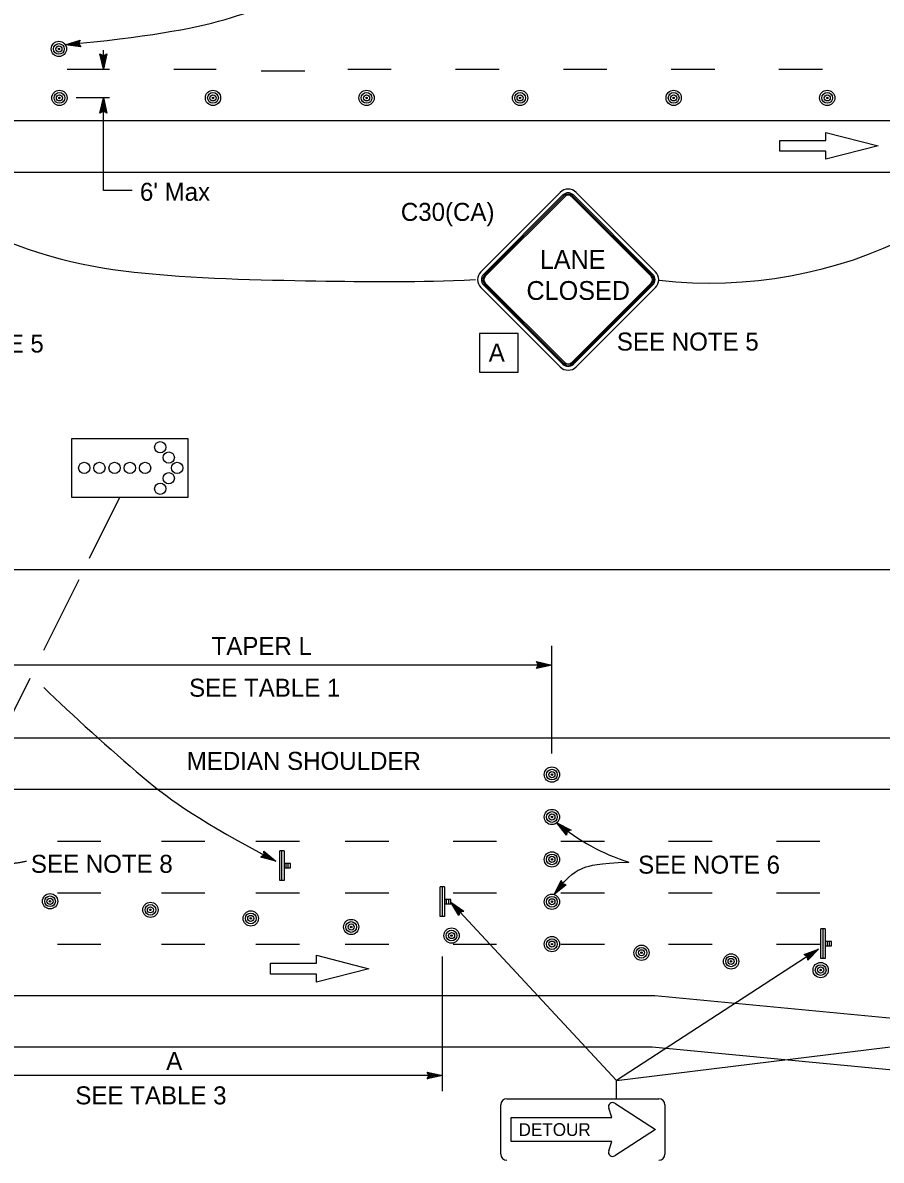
# Model space of a CAD drawing. Extents: x -894 to 866, y -472 to 714.
# Drawn here: x 278.6 to 612.4, y -34.5 to 407.9 of the extents above; entities that cross this region are included whole.
import ezdxf

# ---------------------------------------------------------------- set-up
doc = ezdxf.new("R2010")
doc.units = 0
for name, color, linetype in [('pp_PRESENTATION', 7, 'Continuous'), ('rd_ES', 7, 'Continuous'), ('rd_ETW', 7, 'Continuous'), ('tcd_PVMT-MARKER', 7, 'Continuous'), ('tcd_SIGN-ROADSIDE', 7, 'Continuous'), ('tcd_SIGN-ROADSIDE-anno', 7, 'Continuous'), ('temp_TRAFFIC-CONES', 7, 'Continuous')]:
    doc.layers.add(name, color=color, linetype=linetype)

msp = doc.modelspace()

# ---------------------------------------------------------------- linework, layer by layer
at = {"layer": 'pp_PRESENTATION'}
for p, q in [((590.91, 362.18), (590.91, 365.27)), ((590.91, 365.27), (611.23, 360.06)), ((572.97, 360.06), (572.97, 362.18)), ((572.97, 362.18), (590.91, 362.18)), ((572.97, 357.93), (572.97, 360.06)), ((611.23, 360.06), (590.9, 354.84)), ((590.9, 357.93), (572.97, 357.93)), ((590.9, 354.84), (590.9, 357.93)), ((392.82, 42.16), (392.82, 45.25)), ((392.82, 45.25), (413.14, 40.04)), ((374.89, 40.04), (374.89, 42.16)), ((374.89, 42.16), (392.82, 42.16)), ((374.89, 37.91), (374.89, 40.04)), ((413.14, 40.04), (392.82, 34.82)), ((392.82, 37.91), (374.89, 37.91)), ((392.82, 34.82), (392.82, 37.91))]:
    msp.add_line(p, q, dxfattribs=at)
at = {"layer": 'rd_ES'}
for p, q in [((-100.94, 369.87), (641.44, 369.87)), ((252.67, 109.79), (470.43, 109.79)), ((459.04, 109.79), (793.66, 109.79)), ((251.35, 29.59), (403.68, 29.59)), ((401.13, 29.59), (515.25, 29.59)), ((515.25, 29.59), (524.33, 29.59)), ((524.33, 29.59), (796.44, 3.74))]:
    msp.add_line(p, q, dxfattribs=at)
at = {"layer": 'rd_ETW'}
for p, q in [((-98.14, 349.81), (642.72, 349.81)), ((252.66, 129.79), (796.37, 129.79)), ((251.35, 9.59), (523.39, 9.59)), ((523.39, 9.59), (794.55, -16.17))]:
    msp.add_line(p, q, dxfattribs=at)
at = {"layer": 'tcd_PVMT-MARKER'}
for p, q in [((295.81, 389.87), (312.3, 389.87)), ((337.37, 389.87), (353.85, 389.87)), ((404.96, 389.87), (421.88, 389.87)), ((446.88, 389.87), (463.8, 389.87)), ((488.8, 389.87), (505.72, 389.87)), ((530.72, 389.87), (547.64, 389.87)), ((572.64, 389.87), (589.56, 389.87)), ((371.31, 389.25), (388.23, 389.25)), ((292.1, 89.59), (309.02, 89.59)), ((332.53, 89.59), (349.45, 89.59)), ((369.24, 89.68), (386.16, 89.68)), ((403.97, 89.59), (420.89, 89.59)), ((445.89, 89.59), (462.81, 89.59)), ((487.81, 89.59), (504.73, 89.59)), ((529.73, 89.59), (546.65, 89.59)), ((571.65, 89.59), (588.57, 89.59)), ((292.1, 69.59), (309.02, 69.59)), ((332.53, 69.59), (349.45, 69.59)), ((369.24, 69.59), (386.16, 69.59)), ((403.97, 69.59), (420.89, 69.59)), ((445.89, 69.59), (462.81, 69.59)), ((487.81, 69.59), (504.73, 69.59)), ((529.73, 69.59), (546.65, 69.59)), ((571.65, 69.59), (588.57, 69.59)), ((292.1, 49.59), (309.02, 49.59)), ((332.53, 49.59), (349.45, 49.59)), ((369.24, 49.59), (386.16, 49.59)), ((403.97, 49.59), (420.89, 49.59)), ((445.89, 49.59), (462.81, 49.59)), ((487.81, 49.59), (504.73, 49.59)), ((529.73, 49.59), (546.65, 49.59)), ((571.65, 49.59), (588.57, 49.59))]:
    msp.add_line(p, q, dxfattribs=at)
at = {"layer": 'tcd_SIGN-ROADSIDE'}
for p, q in [((297.55, 246.12), (297.55, 223.42)), ((342.95, 246.12), (297.55, 246.12)), ((342.95, 223.42), (342.95, 246.12)), ((297.55, 223.42), (342.95, 223.42)), ((380.21, 85.86), (378.55, 85.86)), ((378.55, 74.31), (378.55, 85.86)), ((379.38, 74.31), (379.38, 85.86)), ((380.21, 85.86), (380.21, 74.31)), ((381.03, 80.91), (380.21, 80.91)), ((380.21, 80.09), (380.21, 80.09)), ((382.68, 80.91), (381.03, 80.91)), ((381.03, 79.26), (381.03, 80.91)), ((381.86, 79.26), (381.86, 80.91)), ((382.68, 79.26), (382.68, 80.91)), ((380.21, 79.26), (381.03, 79.26)), ((381.03, 79.26), (382.68, 79.26)), ((380.21, 74.31), (378.55, 74.31)), ((442.58, 71.85), (440.93, 71.85)), ((440.93, 60.29), (440.93, 71.85)), ((441.75, 60.29), (441.75, 71.85)), ((442.58, 71.85), (442.58, 60.29)), ((443.4, 66.89), (442.58, 66.89)), ((445.06, 66.89), (443.4, 66.89)), ((443.4, 65.24), (443.4, 66.89)), ((444.23, 65.24), (444.23, 66.89)), ((445.06, 65.24), (445.06, 66.89)), ((442.58, 66.07), (442.58, 66.07)), ((442.58, 65.24), (443.4, 65.24)), ((443.4, 65.24), (445.06, 65.24)), ((442.58, 60.29), (440.93, 60.29)), ((590.62, 55.54), (588.97, 55.54)), ((588.97, 43.98), (588.97, 55.54)), ((589.79, 43.98), (589.79, 55.54)), ((590.62, 55.54), (590.62, 43.98)), ((591.45, 50.59), (590.62, 50.59)), ((590.62, 49.76), (590.62, 49.76)), ((590.62, 48.93), (591.45, 48.93)), ((593.1, 50.59), (591.45, 50.59)), ((591.45, 48.93), (591.45, 50.59)), ((591.45, 48.93), (593.1, 48.93)), ((592.27, 48.93), (592.27, 50.59)), ((593.1, 48.93), (593.1, 50.59)), ((590.62, 43.98), (588.97, 43.98)), ((464.47, -32.14), (464.47, -12.88)), ((464.47, -32.14), (464.47, -12.88)), ((466.79, -10.55), (525.94, -10.55)), ((466.79, -10.55), (525.94, -10.55)), ((508.79, -12.3), (524.62, -22.51)), ((528.27, -12.88), (528.27, -32.14)), ((528.27, -12.88), (528.27, -32.14)), ((507.7, -17.87), (506.42, -14.16)), ((468.45, -17.87), (507.7, -17.87)), ((468.45, -27.15), (468.45, -17.87)), ((524.62, -22.51), (508.79, -32.72)), ((507.7, -27.15), (468.45, -27.15)), ((506.42, -30.86), (507.7, -27.15))]:
    msp.add_line(p, q, dxfattribs=at)
for points in [[(487.62, 341.94), (456.73, 311.06)], [(488.64, 340.93), (457.75, 310.04)], [(523.59, 310.04), (492.71, 340.93)], [(524.61, 311.06), (493.73, 341.94)], [(488.98, 340.59), (458.09, 309.7)], [(489.32, 340.25), (458.43, 309.36)], [(522.92, 309.36), (492.03, 340.25)], [(523.25, 309.7), (492.37, 340.59)], [(457.75, 305.97), (488.64, 275.08)], [(458.09, 306.31), (488.98, 275.42)], [(458.43, 306.65), (489.32, 275.76)], [(492.03, 275.76), (522.92, 306.65)], [(492.37, 275.42), (523.25, 306.31)], [(492.71, 275.08), (523.59, 305.97)], [(456.73, 304.95), (487.62, 274.07)], [(493.73, 274.07), (524.61, 304.95)]]:
    msp.add_lwpolyline(points, dxfattribs=at)
for centre in [(332.08, 242.83), (335.36, 238.8), (302.5, 234.77), (308.42, 234.77), (314.33, 234.77), (320.25, 234.77), (326.17, 234.77), (338.63, 234.77), (335.36, 230.74), (332.08, 226.71)]:
    msp.add_circle(centre, 2.2, dxfattribs=at)
for centre, radius, start, end in [((490.67, 338.89), 4.32, 45, 135), ((490.67, 338.89), 2.88, 45, 135), ((490.67, 338.89), 2.4, 45, 135), ((490.67, 338.89), 1.92, 45, 135), ((459.79, 308), 4.32, 135, 224.9999), ((459.79, 308), 2.88, 135, 224.9999), ((459.79, 308), 2.4, 135, 224.9999), ((521.56, 308), 2.4, 315, 45), ((521.56, 308), 2.88, 315, 45), ((521.56, 308), 4.32, 315, 45), ((459.79, 308), 1.92, 135, 224.9999), ((521.56, 308), 1.92, 315, 45), ((490.67, 277.12), 2.88, 225, 315), ((490.67, 277.12), 2.4, 225, 315), ((490.67, 277.12), 1.92, 225, 315), ((490.67, 277.12), 4.32, 225, 315), ((466.79, -12.88), 2.32, 90, 180), ((466.79, -12.88), 2.32, 90, 180), ((507.93, -13.63), 1.59, 57.1694, 199.0734), ((525.94, -12.88), 2.32, 0, 90), ((525.94, -12.88), 2.32, 0, 90), ((507.93, -31.38), 1.59, 160.9266, 302.8306), ((466.79, -32.14), 2.32, 180, 270), ((466.79, -32.14), 2.32, 180, 270), ((525.94, -32.14), 2.32, 270, 0), ((525.94, -32.14), 2.32, 270, 0)]:
    msp.add_arc(centre, radius, start, end, dxfattribs=at)
at = {"layer": 'tcd_SIGN-ROADSIDE-anno'}
for p, q in [((309.95, 389.86), (308.62, 395.86)), ((308.62, 395.86), (308.62, 395.86)), ((308.62, 395.86), (309.95, 395.06)), ((309.94, 391.25), (308.98, 395.63)), ((309.95, 392.62), (309.32, 395.45)), ((309.95, 394.01), (309.68, 395.21)), ((309.95, 395.06), (311.29, 395.86)), ((311.29, 395.86), (309.95, 389.86)), ((310.93, 395.65), (309.95, 391.24)), ((310.57, 395.41), (309.95, 392.62)), ((310.23, 395.24), (309.95, 394.01)), ((310.03, 390.82), (310.03, 397.24)), ((311.29, 395.86), (311.29, 395.86)), ((309.95, 389.86), (309.95, 389.86)), ((312.31, 378.68), (299.33, 378.68)), ((308.61, 372.77), (309.95, 378.77)), ((308.96, 372.99), (309.95, 377.39)), ((309.95, 378.77), (309.95, 378.77)), ((309.95, 378.77), (311.28, 372.77)), ((309.95, 342.69), (309.95, 378.16)), ((309.95, 377.38), (310.92, 373)), ((309.95, 373.57), (308.61, 372.77)), ((308.61, 372.77), (308.61, 372.77)), ((309.32, 373.22), (309.95, 376.01)), ((309.67, 373.4), (309.94, 374.63)), ((309.94, 374.63), (310.21, 373.42)), ((309.95, 376.01), (310.57, 373.18)), ((311.28, 372.77), (309.95, 373.57)), ((311.28, 372.77), (311.28, 372.77)), ((321.15, 342.69), (309.95, 342.69)), ((304.6, 199.67), (316.4, 223.42)), ((237.28, 195.25), (758.91, 195.25)), ((286.85, 163.91), (300.47, 191.34)), ((484.35, 123.73), (484.35, 165.6)), ((479.12, 158.1), (478.32, 159.44)), ((478.32, 159.44), (478.32, 159.44)), ((478.32, 159.44), (484.32, 158.1)), ((484.35, 158.1), (254.34, 158.1)), ((484.32, 158.1), (478.32, 156.77)), ((478.32, 156.77), (479.12, 158.1)), ((478.32, 156.77), (478.32, 156.77)), ((478.54, 159.08), (482.94, 158.1)), ((482.93, 158.09), (478.56, 157.12)), ((481.56, 158.1), (478.73, 157.47)), ((478.77, 158.72), (481.56, 158.1)), ((478.95, 158.37), (480.18, 158.1)), ((480.18, 158.1), (478.97, 157.83)), ((484.32, 158.1), (484.32, 158.1)), ((253.53, 96.82), (281.42, 152.98)), ((490.06, 91.93), (486.32, 96.81)), ((486.32, 96.81), (486.32, 96.81)), ((486.32, 96.81), (491.77, 93.97)), ((490.12, 92.34), (487.38, 95.92)), ((487.39, 95.92), (491.36, 93.85)), ((490.17, 92.76), (488.43, 95.03)), ((488.43, 95.03), (491, 93.7)), ((490.26, 93.14), (489.49, 94.14)), ((489.49, 94.14), (490.59, 93.57)), ((490.3, 93.47), (490.06, 91.93)), ((491.77, 93.97), (490.3, 93.47)), ((491.77, 93.97), (491.77, 93.97)), ((490.06, 91.93), (490.06, 91.93)), ((445.07, 65.88), (509.44, -3.39)), ((441.79, -7.6), (441.79, 44.79)), ((588.05, 47.69), (509.44, -3.39)), ((509.44, -3.39), (741.87, 25.03)), ((441.79, -1.55), (239.66, -1.55)), ((509.44, -10.55), (509.44, -3.39)), ((509.44, -10.55), (509.44, -3.39)), ((509.44, -10.55), (509.44, -3.39))]:
    msp.add_line(p, q, dxfattribs=at)
for points in [[(301.12, 398.58), (295.12, 399.36), (300.89, 401.2), (300.71, 400.84), (296.49, 399.49), (300.88, 398.91), (300.65, 399.24), (297.83, 399.61), (300.53, 400.47), (300.35, 400.1), (299.19, 399.73), (300.41, 399.57), (300.22, 399.83), (300.89, 401.2), (300.22, 399.83)], [(456.25, 287.05), (456.25, 272.05), (471.25, 272.05), (471.25, 287.05)], [(372.35, 85.78), (376.94, 81.83), (371.11, 83.46), (371.46, 83.67), (375.73, 82.48), (372.37, 85.37), (372.39, 84.97), (374.54, 83.12), (371.81, 83.88), (372.16, 84.09), (373.34, 83.76), (372.41, 84.56), (372.43, 84.25), (371.11, 83.46), (372.43, 84.25)], [(489.94, 72.7), (485.24, 68.9), (487.89, 74.34), (488.03, 73.96), (486.09, 69.98), (489.54, 72.76), (489.14, 72.81), (486.93, 71.03), (488.17, 73.58), (488.32, 73.19), (487.78, 72.09), (488.74, 72.87), (488.42, 72.91), (487.89, 74.34), (488.42, 72.91)], [(448.12, 60.66), (445.07, 65.88), (450.05, 62.45), (449.65, 62.36), (446, 64.88), (448.24, 61.05), (448.35, 61.44), (446.92, 63.89), (449.25, 62.28), (448.85, 62.2), (447.84, 62.89), (448.46, 61.83), (448.55, 62.13), (450.05, 62.45), (448.55, 62.13)], [(582.38, 45.58), (588.05, 47.69), (583.81, 43.38), (583.8, 43.79), (586.9, 46.95), (582.74, 45.4), (583.11, 45.22), (585.77, 46.21), (583.78, 44.19), (583.77, 44.6), (584.63, 45.47), (583.47, 45.04), (583.76, 44.91), (583.81, 43.38), (583.76, 44.91)], [(435.88, -0.23), (441.79, -1.55), (435.88, -2.86), (436.09, -2.51), (440.42, -1.55), (436.09, -0.58), (436.3, -0.93), (439.07, -1.55), (436.3, -2.16), (436.51, -1.81), (437.71, -1.54), (436.51, -1.28), (436.67, -1.55), (435.88, -2.86), (436.67, -1.55)]]:
    msp.add_lwpolyline(points, close=True, dxfattribs=at)
for centre, radius, start, end in [((545.9, 481.26), 174.59, 263.4744, 330.1634), ((539.22, 159.89), 82.33, 230.0181, 252.3402)]:
    msp.add_arc(centre, radius, start, end, dxfattribs=at)
for points, degree in [([(295.12, 399.36), (326.51, 402.32), (361.27, 408.47), (389.4, 422.1), (413.06, 453.47), (427.36, 459.55), (438.69, 458.82)], 3), ([(163.68, 396.79), (188.94, 363.93), (265.87, 321.05), (321.97, 308.63), (403.17, 307.34), (430.62, 307), (454.69, 308.02)], 3), ([(286.76, 149.33), (297.76, 138.91), (327.7, 111.14), (347.12, 97.77), (376.94, 81.83)], 3), ([(255.47, 84.17), (267.76, 81.09), (274.3, 80.71), (280.06, 81.86)], 2), ([(485.24, 68.9), (491.23, 77), (496.56, 79.36), (502.1, 81.11), (514.24, 81.44)], 3)]:
    msp.add_open_spline(points, degree=degree, dxfattribs=at)
at = {"layer": 'temp_TRAFFIC-CONES'}
for centre, radius in [((292.65, 397.72), 2.97), ((292.65, 397.72), 2.08), ((292.65, 397.72), 1.19), ((292.65, 397.72), 0.297), ((292.86, 378.68), 2.97), ((292.86, 378.68), 2.08), ((352.57, 378.68), 2.97), ((352.57, 378.68), 2.08), ((412.28, 378.68), 2.97), ((412.28, 378.68), 2.08), ((471.98, 378.68), 2.97), ((471.98, 378.68), 2.08), ((531.69, 378.68), 2.97), ((531.69, 378.68), 2.08), ((591.4, 378.68), 2.97), ((591.4, 378.68), 2.08), ((292.86, 378.68), 1.19), ((292.86, 378.68), 0.297), ((352.57, 378.68), 1.19), ((352.57, 378.68), 0.297), ((412.28, 378.68), 1.19), ((412.28, 378.68), 0.297), ((471.98, 378.68), 1.19), ((471.98, 378.68), 0.297), ((531.69, 378.68), 1.19), ((531.69, 378.68), 0.297), ((591.4, 378.68), 1.19), ((591.4, 378.68), 0.297), ((484.35, 115.51), 2.97), ((484.35, 115.51), 2.08), ((484.35, 115.51), 1.19), ((484.35, 115.51), 0.297), ((484.35, 99.03), 2.97), ((484.35, 99.03), 2.08), ((484.35, 99.03), 1.19), ((484.35, 99.03), 0.297), ((484.35, 82.55), 2.97), ((484.35, 82.55), 2.08), ((484.35, 82.55), 1.19), ((484.35, 82.55), 0.297), ((289.21, 66.25), 2.97), ((289.21, 66.25), 2.08), ((289.21, 66.25), 1.19), ((289.21, 66.25), 0.297), ((484.35, 66.07), 2.97), ((484.35, 66.07), 2.08), ((484.35, 66.07), 1.19), ((484.35, 66.07), 0.297), ((328.24, 62.92), 2.97), ((328.24, 62.92), 2.08), ((328.24, 62.92), 1.19), ((328.24, 62.92), 0.297), ((367.26, 59.59), 2.97), ((367.26, 59.59), 2.08), ((367.26, 59.59), 1.19), ((367.26, 59.59), 0.297), ((406.29, 56.25), 2.97), ((406.29, 56.25), 2.08), ((406.29, 56.25), 1.19), ((406.29, 56.25), 0.297), ((445.32, 52.92), 2.97), ((445.32, 52.92), 2.08), ((445.32, 52.92), 1.19), ((445.32, 52.92), 0.297), ((484.35, 49.59), 2.97), ((484.35, 49.59), 2.08), ((484.35, 49.59), 1.19), ((484.35, 49.59), 0.297), ((519.18, 46.23), 2.97), ((519.18, 46.23), 2.08), ((519.18, 46.23), 1.19), ((519.18, 46.23), 0.297), ((554.01, 42.87), 2.97), ((554.01, 42.87), 2.08), ((554.01, 42.87), 1.19), ((554.01, 42.87), 0.297), ((588.84, 39.51), 2.97), ((588.84, 39.51), 2.08), ((588.84, 39.51), 1.19), ((588.84, 39.51), 0.297)]:
    msp.add_circle(centre, radius, dxfattribs=at)

# ---------------------------------------------------------------- texts
at = {"layer": 'tcd_SIGN-ROADSIDE'}
for s, height, p in [('LANE', 7.32, (479.63, 312.2)), ('CLOSED', 7.32, (474.45, 300.13)), ('DETOUR', 4.97, (471.39, -25.02))]:
    msp.add_text(s, height=height, dxfattribs=at).set_placement(p)
at = {"layer": 'tcd_SIGN-ROADSIDE-anno'}
for s, p in [("6' Max", (324.16, 338.66)), ('C30(CA) ', (425.61, 330.86)), ('SEE NOTE 5', (231.63, 279.65)), ('A', (459.78, 276.13)), ('SEE NOTE 5', (509.61, 280.42)), ('TAPER L', (352.03, 162.04)), ('SEE TABLE 1', (343.29, 145.81)), ('MEDIAN SHOULDER', (342.37, 117.36)), ('SEE NOTE 8', (281.77, 77.32)), ('SEE NOTE 6', (517.88, 77)), ('A', (334.38, 0.66)), ('SEE TABLE 3', (299.05, -12.73))]:
    msp.add_text(s, height=7, dxfattribs=at).set_placement(p)

doc.saveas('drawing.dxf')
